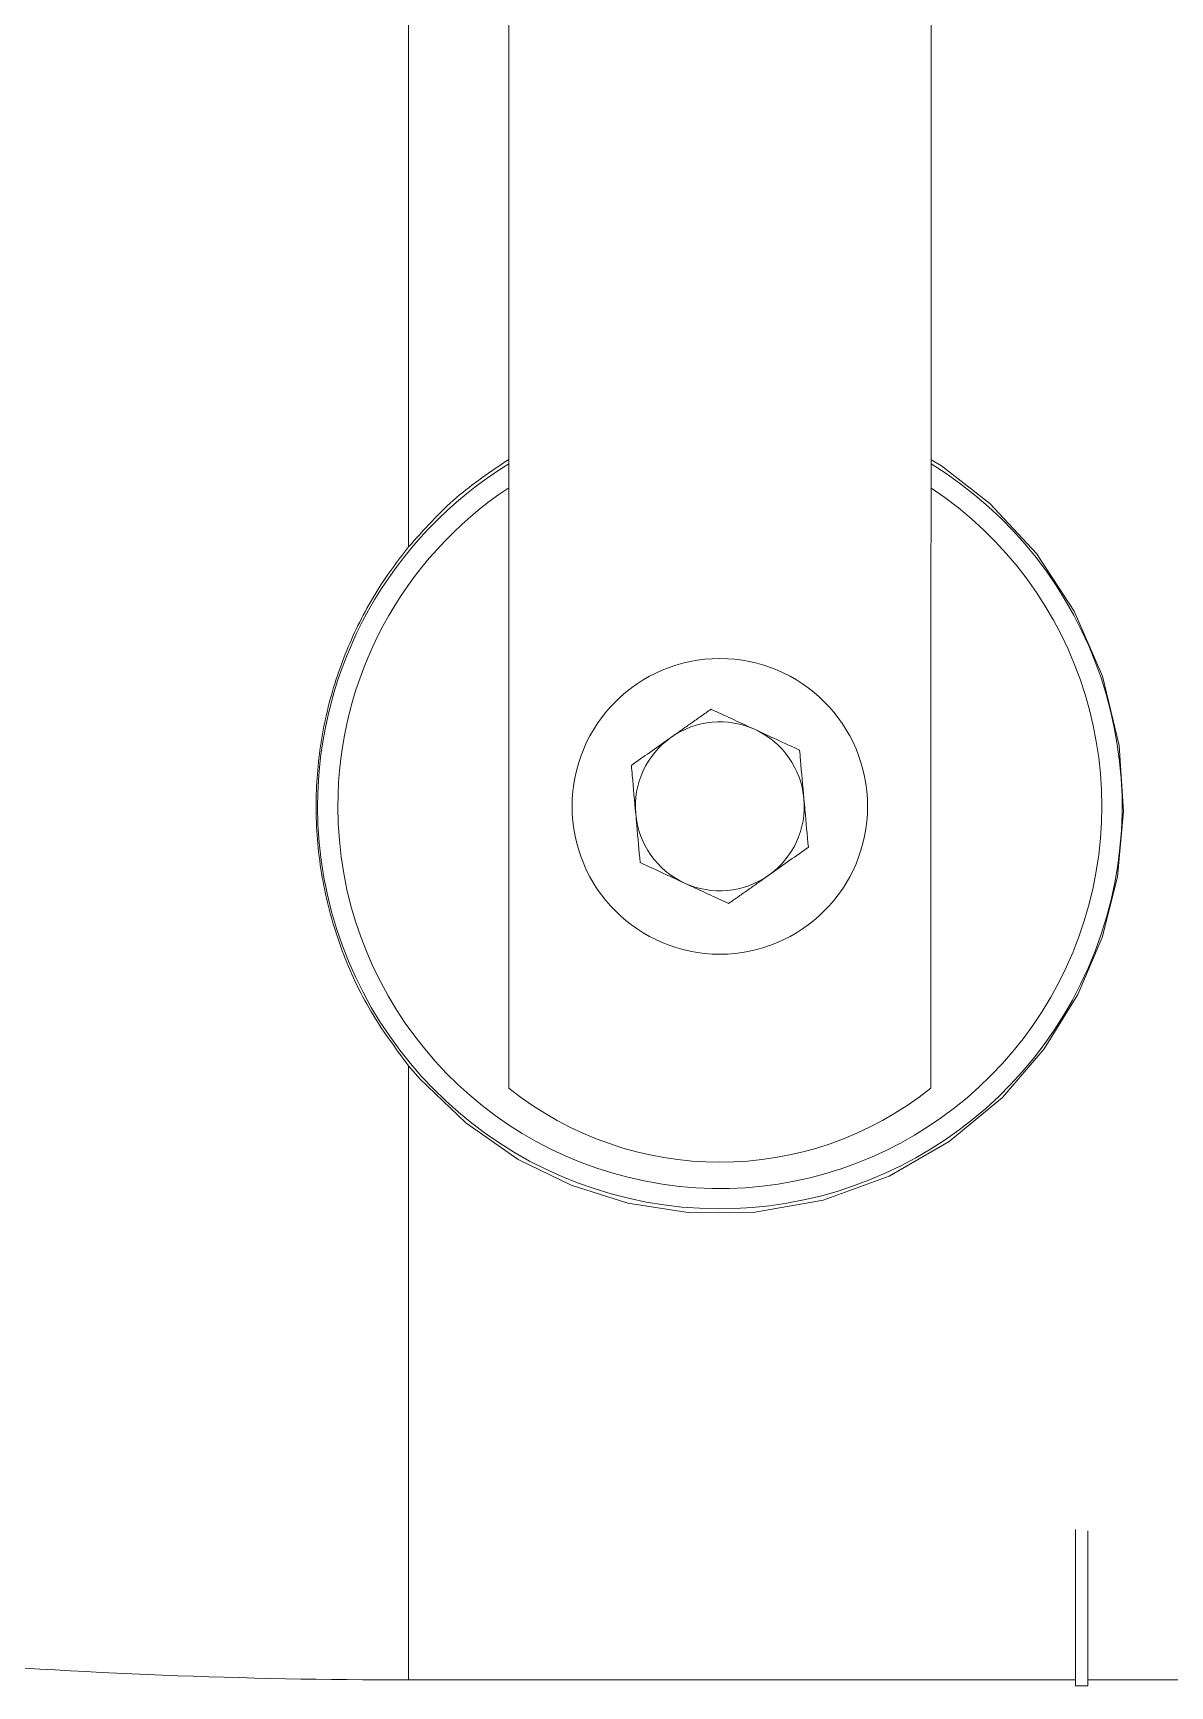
# Model space of a CAD drawing. Extents: x 12.1 to 108.7, y 1 to 80.4.
# Drawn here: x 17.131 to 20.497, y 30.082 to 34.973 of the extents above; entities that cross this region are included whole.
import ezdxf

# ---------------------------------------------------------------- set-up
doc = ezdxf.new("R2010")
doc.units = 0
doc.header["$MEASUREMENT"] = 0
doc.linetypes.add('SLD-Solid', pattern=[0])
doc.layers.add('OBJECT', color=7, linetype='CONTINUOUS')

msp = doc.modelspace()

# ---------------------------------------------------------------- linework, layer by layer
at = {"layer": 'OBJECT', "linetype": 'SLD-Solid', "lineweight": 15}
for p, q in [((18.5406, 40.2035), (18.5392, 31.8509)), ((19.7906, 40.2033), (19.7892, 31.8507)), ((18.2425, 35.2694), (18.2425, 33.4518)), ((18.2425, 31.917), (18.2425, 30.0994)), ((20.2177, 30.5448), (20.2177, 30.0822)), ((20.2537, 30.5411), (20.2537, 30.0822)), ((18.2425, 30.0994), (20.2177, 30.0994)), ((20.2177, 30.0822), (20.2177, 30.0817)), ((20.2537, 30.0994), (20.6343, 30.0994)), ((20.2537, 30.0822), (20.2537, 30.0817))]:
    msp.add_line(p, q, dxfattribs=at)
at = {"layer": 'OBJECT', "linetype": 'SLD-Solid', "lineweight": 15, "flags": 128}
msp.add_lwpolyline([(19.7895, 33.7094), (19.8203, 33.6922), (19.9639, 33.5805), (20.1018, 33.4322), (20.2135, 33.2621), (20.2967, 33.07), (20.3463, 32.8648), (20.3595, 32.6699), (20.3416, 32.4755), (20.296, 32.2966), (20.2246, 32.1278), (20.1244, 31.9664), (20.0009, 31.8233), (19.8436, 31.6925), (19.6654, 31.5898), (19.47, 31.5189), (19.2634, 31.4827), (19.0762, 31.482), (18.8918, 31.5104), (18.7241, 31.5635), (18.5673, 31.6399), (18.412, 31.7476), (18.2758, 31.878), (18.2425, 31.917), (18.2425, 31.917)], dxfattribs=at)
at = {"layer": 'OBJECT', "linetype": 'SLD-Solid', "lineweight": 15}
msp.add_circle((19.1643, 32.6844), 0.4375, dxfattribs=at)
for centre, radius, start, end in [((19.1643, 32.6844), 1.1909, 121.6464, 180), ((19.1643, 32.6844), 1.1909, 180, 58.334), ((19.1643, 32.6844), 1.1309, 123.5391, 180), ((19.1643, 32.6844), 1.1309, 180, 56.4413), ((19.1643, 32.6844), 0.25, 65.1704, 125.1704), ((19.1643, 32.6844), 0.25, 125.1704, 185.1704), ((19.1643, 32.6844), 0.25, 5.1704, 65.1704), ((19.1643, 32.6844), 0.25, 305.1704, 5.1704), ((19.1643, 32.6844), 0.25, 185.1704, 245.1704), ((19.1643, 32.6844), 0.25, 245.1704, 305.1704), ((19.1643, 32.6314), 1, 231.308, 308.6724), ((18.2425, 48.5462), 18.4468, 265.47732, 270)]:
    msp.add_arc(centre, radius, start, end, dxfattribs=at)
for points, knots in [([(18.2425, 33.4518), (18.2879, 33.5028), (18.3759, 33.6016), (18.4862, 33.6753), (18.5395, 33.711)], [0, 0, 0, 0, 0.516083, 1, 1, 1, 1]), ([(18.2425, 31.917), (18.2035, 31.9695), (18.1257, 32.0744), (18.0417, 32.2551), (17.9866, 32.448), (17.9641, 32.6453), (17.9741, 32.8399), (18.0125, 33.0255), (18.0792, 33.2004), (18.158, 33.3424), (18.2189, 33.4212), (18.2425, 33.4518)], [0, 0, 0, 0, 0.119596, 0.239148, 0.359103, 0.479024, 0.592264, 0.705524, 0.817364, 0.92924, 1, 1, 1, 1]), ([(19.2693, 32.9113), (19.2662, 32.9127), (19.222, 32.9332), (19.1786, 32.9532), (19.1383, 32.9719)], [0, 0, 0, 0, 0.0702136, 1, 1, 1, 1]), ([(19.0203, 32.8887), (19.0175, 32.8868), (18.9777, 32.8587), (18.9386, 32.8312), (18.9023, 32.8056)], [0, 0, 0, 0, 0.0702136, 1, 1, 1, 1]), ([(19.4133, 32.7069), (19.4098, 32.7453), (19.4054, 32.794), (19.4012, 32.8408), (19.4003, 32.8507)], [0, 0, 0, 0, 0.788999, 1, 1, 1, 1]), ([(18.9023, 32.8056), (18.9032, 32.7957), (18.9075, 32.7489), (18.9119, 32.7003), (18.9153, 32.6619)], [0, 0, 0, 0, 0.211001, 1, 1, 1, 1]), ([(19.4263, 32.5632), (19.423, 32.5996), (19.4187, 32.647), (19.4143, 32.6956), (19.4133, 32.7069)], [0, 0, 0, 0, 0.768151, 1, 1, 1, 1]), ([(18.9153, 32.6619), (18.9164, 32.6506), (18.9208, 32.6019), (18.9251, 32.5545), (18.9284, 32.5181)], [0, 0, 0, 0, 0.231849, 1, 1, 1, 1]), ([(19.3083, 32.48), (19.3111, 32.482), (19.351, 32.5101), (19.39, 32.5376), (19.4263, 32.5632)], [0, 0, 0, 0, 0.070214, 1, 1, 1, 1]), ([(19.0593, 32.4575), (19.0625, 32.4561), (19.1067, 32.4356), (19.15, 32.4155), (19.1903, 32.3969)], [0, 0, 0, 0, 0.070214, 1, 1, 1, 1])]:
    msp.add_open_spline(points, degree=3, knots=knots, dxfattribs=at)
for points in [[(19.1383, 32.9719), (19.0203, 32.8887)], [(19.4003, 32.8507), (19.2693, 32.9113)], [(18.9284, 32.5181), (19.0593, 32.4575)], [(19.1903, 32.3969), (19.3083, 32.48)], [(20.2177, 30.0817), (20.2537, 30.0817)]]:
    msp.add_open_spline(points, degree=1, dxfattribs=at)

doc.saveas('drawing.dxf')
